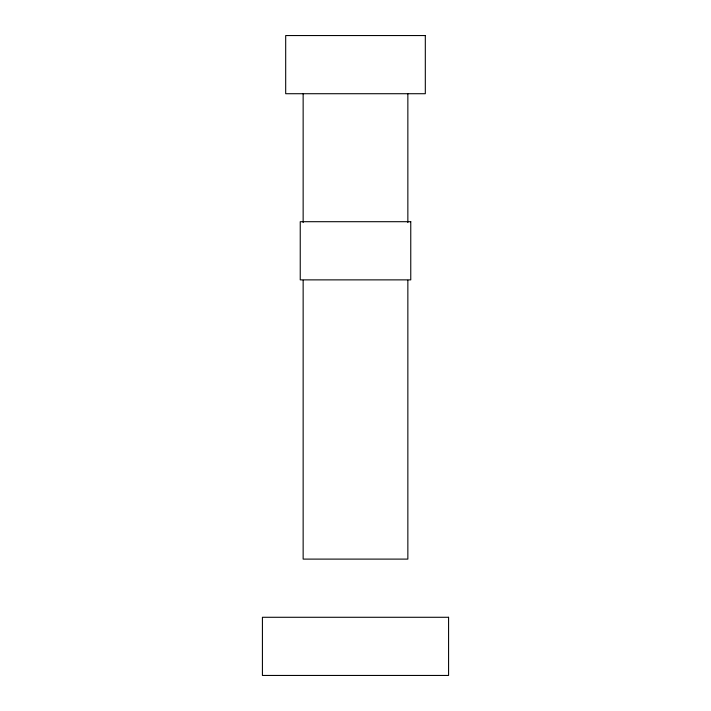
<?xml version="1.0" encoding="UTF-8"?>
<svg xmlns="http://www.w3.org/2000/svg" width="711" height="711" viewBox="0 0 711 711"><rect width="100%" height="100%" fill="white"/><g stroke="black" fill="none" stroke-linecap="round" stroke-linejoin="round"><path stroke-width="1.07" d="M407.856 93.719L407.856 222.561M407.856 280.321L407.856 559.104L303.144 559.104L303.144 280.321M303.144 93.719L303.144 222.561M425.311 35.55L285.689 35.55L285.689 93.719L425.311 93.719L425.311 35.55M410.762 221.699L300.238 221.699L300.238 279.876L410.762 279.876L410.762 221.699M448.579 617.281L262.421 617.281L262.421 675.45L448.579 675.45L448.579 617.281"/></g></svg>
